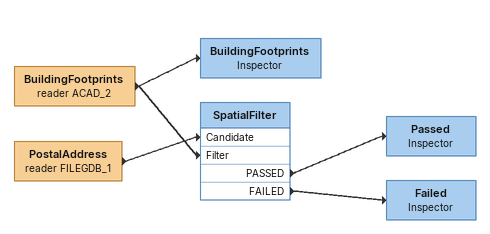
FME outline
BuildingFootprints (reader ACAD_2)
    -> SpatialFilter [Filter]
    -> BuildingFootprints
BuildingFootprints: Inspector
PostalAddress (reader FILEGDB_1)
    -> SpatialFilter [Candidate]
SpatialFilter
    PASSED -> Passed
    FAILED -> Failed
Passed: Inspector
Failed: Inspector
